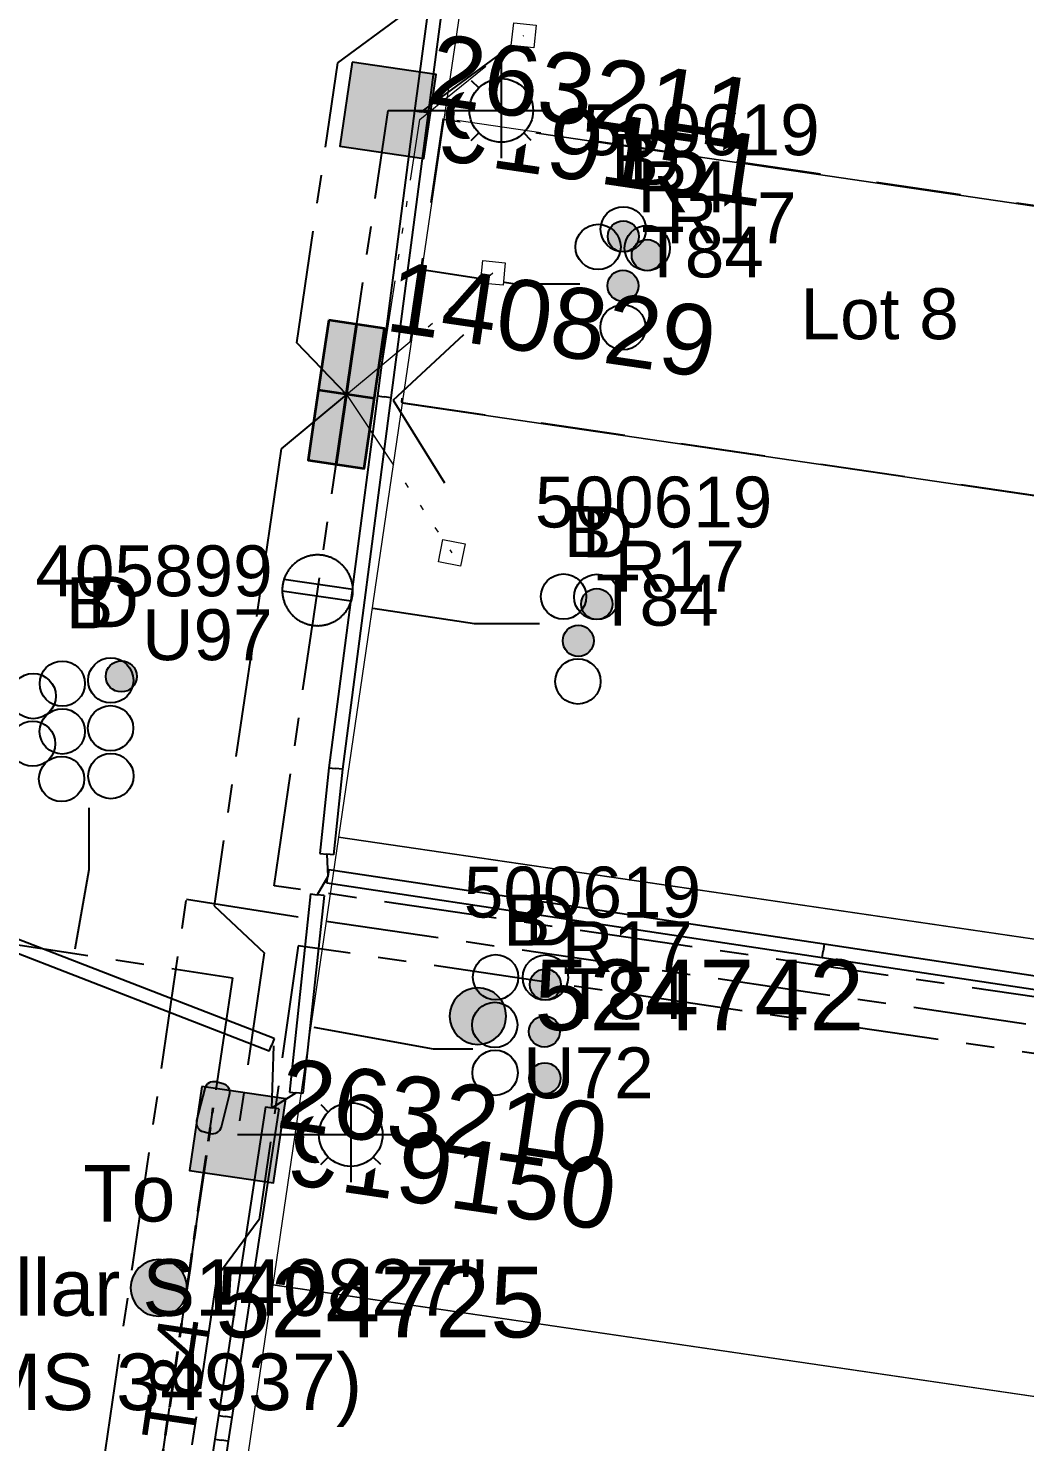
# Model space of a CAD drawing. Header units: metres. Extents: x 302924 to 304532, y 6268290 to 6269135.
# Drawn here: x 304199.33 to 304234.55, y 6268794.98 to 6268844.95 of the extents above; entities that cross this region are included whole.
import ezdxf
from ezdxf.enums import TextEntityAlignment as Align

# ---------------------------------------------------------------- set-up
doc = ezdxf.new("R2010")
doc.units = ezdxf.units.M
for name, pattern in [('Cable Exist UG', [7, 4, -1, 1, -1]), ('Dash', [5, 3, -2]), ('PHANTOMX2', [6.6, 3, -0.75, 0.2, -0.75, 0.2, -0.75, 0.2, -0.75])]:
    doc.linetypes.add(name, pattern=pattern)
doc.layers.get('0').update_dxf_attribs({"color": 6})
for name, color, linetype, lineweight in [('_User Miscellaneous1', 30, 'Continuous', 13), ('_User Miscellaneous5', 121, 'Continuous', 13), ('_User_HV_Exist', 1, 'Continuous', 35), ('_User_LV_Exist', 5, 'Continuous', 35), ('Cadastre Developer_SP_EXT', 98, 'Continuous', 15), ('Cadastre Roads_SP_EXT', 218, 'Continuous', 15), ('Mains_HV_EXT', 13, 'Continuous', 25), ('Mains_LV_EXT', 163, 'Continuous', 25), ('Mains_LV_SL_EXT', 135, 'Continuous', 25), ('Services_SP_EXT', 42, 'PHANTOMX2', 20)]:
    doc.layers.add(name, color=color, linetype=linetype, lineweight=lineweight)
for name, color, linetype in [('Duct_SP_EXT', 30, 'Continuous'), ('Equip_HV_EXT', 7, 'Continuous'), ('Equip_LV_EXT', 7, 'Continuous'), ('Equip_SP_SL_EXT', 7, 'Continuous'), ('SupportsOH_SP_TR_HV_LV_SL_EXT', 7, 'Continuous'), ('SupportsUG_SP_LV_EXT', 7, 'Continuous'), ('SupportsUG_SP_LV_SL_EXT', 7, 'Continuous'), ('Trench_SP_EXT', 7, 'Continuous')]:
    doc.layers.add(name, color=color, linetype=linetype)
doc.styles.add('COLUMN_LABEL', font='arial.ttf', dxfattribs={"height": 2})
doc.styles.add('iecARIAL', font='arial.ttf', dxfattribs={"height": 2})
doc.styles.add('POLE_LABEL', font='arial.ttf', dxfattribs={"height": 2})
doc.styles.add('SL_LABEL', font='arial.ttf', dxfattribs={"height": 2})
doc.styles.get("Standard").update_dxf_attribs({"font": 'arial.ttf'})

# ---------------------------------------------------------------- blocks, each defined once
blk = doc.blocks.new('COLUMN_EXT')
blk.add_hatch(color=256).paths.add_polyline_path([(1.5, -1.5), (1.5, 1.5), (-1.5, 1.5), (-1.5, -1.5)])
blk.add_lwpolyline([(1.5, 1.5), (-1.5, 1.5), (-1.5, -1.5), (1.5, -1.5)], close=True)
at = {"flags": 9}
for tag, p in [('NOTES', (-1.813, 2)), ('STREETNAME', (-1.813, 1.6)), ('LOCATION', (-1.813, 1.4)), ('SUBURB', (-1.813, 1.8)), ('LEGEND', (-1.813, 1.2)), ('USAGE', (-1.813, 1)), ('COLUMN_TYPE', (-1.813, 0.4)), ('OWNED_BY', (-1.813, 0.6)), ('STATE', (-1.813, 0.8))]:
    blk.add_attdef(tag, text='', height=0.2, rotation=180, dxfattribs=at).set_placement(p, align=Align.MIDDLE_LEFT)
at = {"flags": 1}
blk.add_attdef('Z', (-1.813, 2.351), '', height=0.2, rotation=180, dxfattribs=at)
at = {"flags": 9}
for tag, style, p in [('STRUCTURE_PLANT_NUMBER', 'POLE_LABEL', (-1.813, -0.031)), ('STREET_CODE', 'COLUMN_LABEL', (-1.813, 0.2))]:
    blk.add_attdef(tag, text='', height=0.2, rotation=180, dxfattribs=dict(at, style=style)).set_placement(p, align=Align.MIDDLE_LEFT)
at = {"style": 'COLUMN_LABEL', "width": 0.9, "flags": 8}
blk.add_attdef('ASSET_NUM', text='', height=2, rotation=270, dxfattribs=at).set_placement((2, -4), align=Align.MIDDLE_LEFT)
blk = doc.blocks.new('PILLAR_EXT')
blk.add_hatch(color=256).paths.add_polyline_path([(-2.5, 1), (-2.5, -1), (2.5, -1), (2.5, 1)])
for p, q in [((0, 1), (0, -1)), ((-2.5, 0), (2.5, 0))]:
    blk.add_line(p, q)
at = {"ltscale": 10}
blk.add_line((2.5, 0), (-2.5, 0), dxfattribs=at)
blk.add_lwpolyline([(-2.5, -1), (-1.25, -1), (1.25, -1), (2.5, -1), (2.5, 1), (-2.5, 1)], close=True)
at = {"width": 0.9, "flags": 8}
blk.add_attdef('ASSET_NUM', text='', height=2, rotation=90, dxfattribs=at).set_placement((-2, 4), align=Align.MIDDLE_LEFT)
for tag, p, flags in [('OWNED_BY', (0, -0.2), 9), ('STATE', (0, -0.4), 9), ('SUPPORT_TYPE', (0, -0.6), 9), ('USAGE', (0, -0.8), 9), ('LEGEND', (0, -1), 9), ('LOCATION', (0, -1.2), 9), ('NOTES', (0, -1.4), 9), ('PARENT', (0, -1.6), 9), ('STREETNAME', (0, -1.8), 9), ('SUBURB', (0, -2), 1)]:
    blk.add_attdef(tag, p, '', height=0.2, dxfattribs=dict(flags=flags))
blk = doc.blocks.new('DUCT_EXT')
blk.add_circle((0, 0.8), 0.8)
at = {"flags": 1}
blk.add_attdef('Z', (0, 0), '', height=0.2, dxfattribs=at)
at = {"flags": 9}
for tag, p in [('DUCT_CODE', (0, 0)), ('XSECT_TYPE', (0, -0.2)), ('STATE', (0, -0.6)), ('FB_REFERENCE', (0, -0.4)), ('NOTES', (0, -0.8))]:
    blk.add_attdef(tag, text='', height=0.2, dxfattribs=at).set_placement(p, align=Align.MIDDLE_LEFT)
blk = doc.blocks.new('SL_LANTERN_EXT')
at = {"flags": 9}
for tag, p in [('LRATECODE', (-7.4, 0)), ('LOUTREACHVOCAB', (-7.2, 0)), ('LOUTREACH', (-7, 0)), ('LANTNUMBER', (-6.6, 0)), ('LNEW', (-6.4, 0)), ('LMASTVOCAB', (-6.2, 0)), ('LMAST', (-6, 0)), ('LLAMPVOCAB', (-5.8, 0)), ('LLAMP', (-5.6, 0)), ('LEXIST', (-5.4, 0)), ('LCHARGE3PERCENT', (-5.2, 0)), ('LCHARGE3', (-5, 0)), ('LCHARGE2PERCENT', (-4.8, 0)), ('LCHARGE2', (-4.6, 0)), ('LCHARGE1PERCENT', (-4.4, 0)), ('LCHARGE1', (-4.2, 0)), ('LCATEGORY', (-4, 0)), ('LBRACKETVOCAB', (-3.8, 0)), ('LBRACKET', (-3.6, 0)), ('LKINGHEIGHT', (-3.4, 0)), ('CREPLACE', (-3.2, 0)), ('CREMOVE', (-3, 0)), ('CNUMBER', (-2.8, 0)), ('CNEW', (-2.6, 0)), ('CEXIST', (-2.4, 0)), ('USAGE', (-2.2, 0)), ('STATE', (-2, 0)), ('OWNED_BY', (-1.8, 0)), ('ORIENTATION', (-1.6, 0)), ('OPERATING_VOLTAGE', (-1.4, 0)), ('NO_PHASES', (-1.2, 0)), ('LANTERN_TYPE', (-1, 0)), ('LANTERN_PURPOSE', (-0.8, 0)), ('CONTROL_TYPE', (-0.6, 0)), ('CONSTRUCTED_VOLTAGE', (-0.4, 0))]:
    blk.add_attdef(tag, text='', height=0.001, rotation=270, dxfattribs=at).set_placement(p, align=Align.MIDDLE_LEFT)
at = {"style": 'SL_LABEL', "flags": 9}
blk.add_attdef('STREET_CODE', text='', height=0.001, rotation=270, dxfattribs=at).set_placement((0.001, 0), align=Align.MIDDLE_LEFT)
at = {"flags": 1}
blk.add_attdef('Z', (0, 0), '', height=0.001, rotation=270, dxfattribs=at)
at = {"width": 0.9}
blk.add_attdef('LNUMBER', text='', height=1, dxfattribs=at).set_placement((7, -1), align=Align.MIDDLE_LEFT)
at = {"flags": 9}
for tag, p in [('LREMOVE', (0, -7.6)), ('LREPLACE', (0, -7.8)), ('LTYPE', (0, -8)), ('LTYPEVOCAB', (0, -8.2)), ('LEGEND', (0, -8.4)), ('SUBURB', (0, -8.6)), ('STREETNAME', (0, -8.8)), ('LOCATION', (0, -9)), ('NOTES', (0, -9.2)), ('MAINTAINED_BY', (0, -9.863))]:
    blk.add_attdef(tag, text='', height=0.001, dxfattribs=at).set_placement(p, align=Align.MIDDLE_LEFT)
blk.add_attdef('OPERATED_BY', (0, -9.607), '', height=0.001, dxfattribs=at)
at = {"transparency": 33554687}
blk.add_wipeout([(5.688, 0), (5.061, -1.061), (4, -1.688), (2.939, -1.061), (2.313, 0), (2.939, 1.061), (4, 1.687), (5.061, 1.061)], dxfattribs=at)
for p, q in [((4, 1.687), (4, 0)), ((2.939, 1.061), (3.205, 0.795)), ((5.061, 1.061), (4.795, 0.795)), ((0, 0), (4, 0)), ((4, 0), (5.688, 0)), ((4, 0), (4, -1.688)), ((2.939, -1.061), (3.205, -0.795)), ((5.061, -1.061), (4.795, -0.795))]:
    blk.add_line(p, q)
blk.add_circle((4, 0), 1.125)
blk = doc.blocks.new('CCP_EXT')
at = {"flags": 9}
for tag, p in [('OWNED_BY', (0, -1)), ('USAGE', (0, -1.2)), ('LEGEND', (0, -1.4)), ('LIFE_SUPPORT', (0, -1.6)), ('STATE', (0, -1.8)), ('NOTES', (0, -2))]:
    blk.add_attdef(tag, text='', height=0.2, dxfattribs=at).set_placement(p, align=Align.MIDDLE_LEFT)
at = {"transparency": 33554687}
blk.add_wipeout([(0, 0.566), (0.566, 0), (0, -0.566), (-0.566, 0)], dxfattribs=at)
blk.add_lwpolyline([(-0.566, 0), (0, 0.566), (0.566, 0), (0, -0.566), (-0.566, 0)])
at = {"flags": 1}
blk.add_attdef('Z', (0, 0), '', height=0.2, dxfattribs=at)
at = {"flags": 9}
for tag, p in [('CCP_TYPE', (0, 0)), ('OPERATING_VOLTAGE', (0, -0.6)), ('CONSTRUCTED_VOLTAGE', (0, -0.2)), ('NO_PHASES', (0, -0.4)), ('ORIENTATION', (0, -0.8))]:
    blk.add_attdef(tag, text='', height=0.2, dxfattribs=at).set_placement(p, align=Align.MIDDLE_LEFT)
blk = doc.blocks.new('POLE_EXT')
blk.add_hatch(color=256).paths.add_polyline_path([(-1, 0, 1), (1, 0, 1)])
blk.add_lwpolyline([(-1, 0, 1), (1, 0, 1)], format="xyb", close=True)
at = {"flags": 8}
blk.add_attdef('pNumber', text='', height=2, dxfattribs=at).set_placement((2.5, 2.5), align=Align.MIDDLE_CENTER)
at = {"style": 'POLE_LABEL', "flags": 9}
for tag, p in [('STRUCTURE_PLANT_NUMBER', (1.355, 0.028)), ('STREET_CODE', (1.355, -0.2))]:
    blk.add_attdef(tag, text='', height=0.2, dxfattribs=at).set_placement(p, align=Align.MIDDLE_LEFT)
at = {"flags": 9}
for tag, p in [('OWNED_BY', (1.355, -0.4)), ('SPECIAL_USE', (1.355, -0.8)), ('STATE', (1.355, -1)), ('PARENT', (1.355, -0.6)), ('cLV', (1.355, -1.4)), ('hDepth', (1.355, -1.6)), ('USAGE', (1.355, -1.2)), ('cHV', (1.355, -2)), ('hDia', (1.355, -1.8)), ('LBRACKET', (1.355, -2.2)), ('LExisting', (1.355, -2.4)), ('LANTNUMBER', (1.355, -2.6)), ('LOther', (1.355, -2.8)), ('LRemove', (1.355, -3)), ('cLinedev', (1.355, -3.4)), ('LEGEND', (1.355, -3.2)), ('LOCATION', (1.355, -3.6)), ('pExisting', (1.355, -3.8)), ('PFNUMBER', (1.355, -4)), ('pFooting', (1.355, -4.4)), ('NEWPFNUMBER', (1.355, -4.2)), ('pNew', (1.355, -4.6)), ('pRelocate', (1.355, -5)), ('pRemove', (1.355, -5.2)), ('pReplace', (1.355, -5.4)), ('cspan', (1.355, -6)), ('pStay', (1.355, -5.6)), ('pType', (1.355, -5.8)), ('STREETNAME', (1.355, -6.2)), ('SUBURB', (1.355, -6.4)), ('OPERATED_BY', (1.355, -7.014)), ('NOTES', (1.355, -6.6)), ('MAINTAINED_BY', (1.355, -6.814))]:
    blk.add_attdef(tag, text='', height=0.2, dxfattribs=at).set_placement(p, align=Align.MIDDLE_LEFT)
at = {"flags": 1}
blk.add_attdef('Z', (1.355, -7.328), '', height=0.2, dxfattribs=at)
blk = doc.blocks.new('HV_STJ_EXT')
h = blk.add_hatch(color=256)
edge = h.paths.add_edge_path()
edge.add_ellipse((-0.586, 0.131), major_axis=(0.226, 0.226), ratio=1, start_angle=45, end_angle=135)
edge.add_line((-0.906, 0.131), (-0.906, -0.131))
edge.add_ellipse((-0.586, -0.131), major_axis=(0.226, 0.226), ratio=1, start_angle=135, end_angle=225)
edge.add_line((-0.586, -0.451), (0.586, -0.451))
edge.add_ellipse((0.586, -0.131), major_axis=(-0.226, 0.226), ratio=1, start_angle=135, end_angle=225)
edge.add_line((0.906, -0.131), (0.906, 0.131))
edge.add_ellipse((0.586, 0.131), major_axis=(-0.226, 0.226), ratio=1, start_angle=225, end_angle=315)
edge.add_line((0.586, 0.451), (-0.586, 0.451))
blk.add_lwpolyline([(-0.906, 0.131), (-0.906, -0.131, 0.414214), (-0.586, -0.451), (0.586, -0.451, 0.414214), (0.906, -0.131), (0.906, 0.131, 0.414214), (0.586, 0.451), (-0.586, 0.451, 0.414214)], format="xyb", close=True)
for tag, flags, p in [('ORIENTATION', 9, (1.5, 0)), ('USAGE', 9, (1.5, -0.2)), ('LEGEND', 9, (1.5, -0.4)), ('NOTES', 9, (1.5, -0.6)), ('Z', 1, (1.5, -0.8))]:
    blk.add_attdef(tag, text='', height=0.2, dxfattribs=dict(flags=flags)).set_placement(p, align=Align.MIDDLE_LEFT)
blk = doc.blocks.new('LV_UG_LINKS_CLOSED_EXT')
at = {"layer": 'Equip_LV_EXT'}
for tag, flags, p in [('ACTUAL_STATUS', 9, (3, -2)), ('OPERATING_VOLTAGE', 9, (3, -2.6)), ('CONSTRUCTED_VOLTAGE', 9, (3, -2.2)), ('NO_PHASES', 9, (3, -2.4)), ('ORIENTATION', 9, (3, -2.8)), ('STATE', 9, (3, -3)), ('SWITCH_TYPE', 9, (3, -3.2)), ('USAGE', 9, (3, -3.4)), ('NOTES', 9, (3, -3.6)), ('OWNED_BY', 9, (3, -3.8)), ('OPERATED_BY', 9, (3, -4)), ('MAINTAINED_BY', 9, (3, -4.2)), ('NUMBER_OF_PHASES', 9, (3, -4.4)), ('TYPE', 9, (3, -4.6)), ('Z', 1, (3, -4.8))]:
    blk.add_attdef(tag, text='', height=0.2, dxfattribs=dict(at, flags=flags)).set_placement(p, align=Align.MIDDLE_LEFT)
at = {"transparency": 33554687}
blk.add_wipeout([(4, 1.25), (3.969, 1.25), (3.939, 1.248), (3.908, 1.247), (3.877, 1.244), (3.847, 1.241), (3.817, 1.236), (3.786, 1.232), (3.756, 1.226), (3.726, 1.22), (3.696, 1.213), (3.667, 1.205), (3.637, 1.196), (3.608, 1.187), (3.579, 1.177), (3.55, 1.166), (3.522, 1.155), (3.493, 1.143), (3.466, 1.13), (3.438, 1.117), (3.411, 1.102), (3.384, 1.088), (3.357, 1.072), (3.331, 1.056), (3.306, 1.039), (3.28, 1.022), (3.255, 1.004), (3.231, 0.985), (3.207, 0.966), (3.184, 0.947), (3.161, 0.926), (3.138, 0.905), (3.116, 0.884), (3.095, 0.862), (3.074, 0.839), (3.053, 0.816), (3.034, 0.793), (3.015, 0.769), (2.996, 0.745), (2.978, 0.72), (2.961, 0.694), (2.944, 0.669), (2.928, 0.643), (2.912, 0.616), (2.898, 0.589), (2.883, 0.562), (2.87, 0.534), (2.857, 0.507), (2.845, 0.478), (2.834, 0.45), (2.823, 0.421), (2.813, 0.392), (2.804, 0.363), (2.795, 0.333), (2.787, 0.304), (2.78, 0.274), (2.774, 0.244), (2.768, 0.214), (2.764, 0.183), (2.759, 0.153), (2.756, 0.123), (2.753, 0.092), (2.752, 0.061), (2.75, 0.031), (2.75, 0), (2.75, -0.031), (2.752, -0.061), (2.753, -0.092), (2.756, -0.123), (2.759, -0.153), (2.764, -0.183), (2.768, -0.214), (2.774, -0.244), (2.78, -0.274), (2.787, -0.304), (2.795, -0.333), (2.804, -0.363), (2.813, -0.392), (2.823, -0.421), (2.834, -0.45), (2.845, -0.478), (2.857, -0.507), (2.87, -0.534), (2.883, -0.562), (2.898, -0.589), (2.912, -0.616), (2.928, -0.643), (2.944, -0.669), (2.961, -0.694), (2.978, -0.72), (2.996, -0.745), (3.015, -0.769), (3.034, -0.793), (3.053, -0.816), (3.074, -0.839), (3.095, -0.862), (3.116, -0.884), (3.138, -0.905), (3.161, -0.926), (3.184, -0.947), (3.207, -0.966), (3.231, -0.985), (3.255, -1.004), (3.28, -1.022), (3.306, -1.039), (3.331, -1.056), (3.357, -1.072), (3.384, -1.088), (3.411, -1.102), (3.438, -1.117), (3.466, -1.13), (3.493, -1.143), (3.522, -1.155), (3.55, -1.166), (3.579, -1.177), (3.608, -1.187), (3.637, -1.196), (3.667, -1.205), (3.696, -1.213), (3.726, -1.22), (3.756, -1.226), (3.786, -1.232), (3.817, -1.236), (3.847, -1.241), (3.877, -1.244), (3.908, -1.247), (3.939, -1.248), (3.969, -1.25), (4, -1.25), (4.031, -1.25), (4.061, -1.248), (4.092, -1.247), (4.123, -1.244), (4.153, -1.241), (4.183, -1.236), (4.214, -1.232), (4.244, -1.226), (4.274, -1.22), (4.304, -1.213), (4.333, -1.205), (4.363, -1.196), (4.392, -1.187), (4.421, -1.177), (4.45, -1.166), (4.478, -1.155), (4.507, -1.143), (4.534, -1.13), (4.562, -1.117), (4.589, -1.102), (4.616, -1.088), (4.643, -1.072), (4.669, -1.056), (4.694, -1.039), (4.72, -1.022), (4.745, -1.004), (4.769, -0.985), (4.793, -0.966), (4.816, -0.947), (4.839, -0.926), (4.862, -0.905), (4.884, -0.884), (4.905, -0.862), (4.926, -0.839), (4.947, -0.816), (4.966, -0.793), (4.985, -0.769), (5.004, -0.745), (5.022, -0.72), (5.039, -0.694), (5.056, -0.669), (5.072, -0.643), (5.088, -0.616), (5.102, -0.589), (5.117, -0.562), (5.13, -0.534), (5.143, -0.507), (5.155, -0.478), (5.166, -0.45), (5.177, -0.421), (5.187, -0.392), (5.196, -0.363), (5.205, -0.333), (5.213, -0.304), (5.22, -0.274), (5.226, -0.244), (5.232, -0.214), (5.236, -0.183), (5.241, -0.153), (5.244, -0.123), (5.247, -0.092), (5.248, -0.061), (5.25, -0.031), (5.25, 0), (5.25, 0.031), (5.248, 0.061), (5.247, 0.092), (5.244, 0.123), (5.241, 0.153), (5.236, 0.183), (5.232, 0.214), (5.226, 0.244), (5.22, 0.274), (5.213, 0.304), (5.205, 0.333), (5.196, 0.363), (5.187, 0.392), (5.177, 0.421), (5.166, 0.45), (5.155, 0.478), (5.143, 0.507), (5.13, 0.534), (5.117, 0.562), (5.102, 0.589), (5.088, 0.616), (5.072, 0.643), (5.056, 0.669), (5.039, 0.694), (5.022, 0.72), (5.004, 0.745), (4.985, 0.769), (4.966, 0.793), (4.947, 0.816), (4.926, 0.839), (4.905, 0.862), (4.884, 0.884), (4.862, 0.905), (4.839, 0.926), (4.816, 0.947), (4.793, 0.966), (4.769, 0.985), (4.745, 1.004), (4.72, 1.022), (4.694, 1.039), (4.669, 1.056), (4.643, 1.072), (4.616, 1.088), (4.589, 1.102), (4.562, 1.117), (4.534, 1.13), (4.507, 1.143), (4.478, 1.155), (4.45, 1.166), (4.421, 1.177), (4.392, 1.187), (4.363, 1.196), (4.333, 1.205), (4.304, 1.213), (4.274, 1.22), (4.244, 1.226), (4.214, 1.232), (4.183, 1.236), (4.153, 1.241), (4.123, 1.244), (4.092, 1.247), (4.061, 1.248), (4.031, 1.25)], dxfattribs=at).dxf.layer = 'Equip_LV_EXT'
at = {"layer": 'Equip_LV_EXT'}
for p, q in [((3.792, 1.232), (3.792, -1.232)), ((4.208, 1.232), (4.208, -1.232))]:
    blk.add_line(p, q, dxfattribs=at)
at = {"layer": 'Equip_LV_EXT', "flags": 128}
blk.add_lwpolyline([(4, 1.25), (3.969, 1.25), (3.939, 1.248), (3.908, 1.247), (3.877, 1.244), (3.847, 1.241), (3.817, 1.236), (3.786, 1.232), (3.756, 1.226), (3.726, 1.22), (3.696, 1.213), (3.667, 1.205), (3.637, 1.196), (3.608, 1.187), (3.579, 1.177), (3.55, 1.166), (3.522, 1.155), (3.493, 1.143), (3.466, 1.13), (3.438, 1.117), (3.411, 1.102), (3.384, 1.088), (3.357, 1.072), (3.331, 1.056), (3.306, 1.039), (3.28, 1.022), (3.255, 1.004), (3.231, 0.985), (3.207, 0.966), (3.184, 0.947), (3.161, 0.926), (3.138, 0.905), (3.116, 0.884), (3.095, 0.862), (3.074, 0.839), (3.053, 0.816), (3.034, 0.793), (3.015, 0.769), (2.996, 0.745), (2.978, 0.72), (2.961, 0.694), (2.944, 0.669), (2.928, 0.643), (2.912, 0.616), (2.898, 0.589), (2.883, 0.562), (2.87, 0.534), (2.857, 0.507), (2.845, 0.478), (2.834, 0.45), (2.823, 0.421), (2.813, 0.392), (2.804, 0.363), (2.795, 0.333), (2.787, 0.304), (2.78, 0.274), (2.774, 0.244), (2.768, 0.214), (2.764, 0.183), (2.759, 0.153), (2.756, 0.123), (2.753, 0.092), (2.752, 0.061), (2.75, 0.031), (2.75, 0), (2.75, -0.031), (2.752, -0.061), (2.753, -0.092), (2.756, -0.123), (2.759, -0.153), (2.764, -0.183), (2.768, -0.214), (2.774, -0.244), (2.78, -0.274), (2.787, -0.304), (2.795, -0.333), (2.804, -0.363), (2.813, -0.392), (2.823, -0.421), (2.834, -0.45), (2.845, -0.478), (2.857, -0.507), (2.87, -0.534), (2.883, -0.562), (2.898, -0.589), (2.912, -0.616), (2.928, -0.643), (2.944, -0.669), (2.961, -0.694), (2.978, -0.72), (2.996, -0.745), (3.015, -0.769), (3.034, -0.793), (3.053, -0.816), (3.074, -0.839), (3.095, -0.862), (3.116, -0.884), (3.138, -0.905), (3.161, -0.926), (3.184, -0.947), (3.207, -0.966), (3.231, -0.985), (3.255, -1.004), (3.28, -1.022), (3.306, -1.039), (3.331, -1.056), (3.357, -1.072), (3.384, -1.088), (3.411, -1.102), (3.438, -1.117), (3.466, -1.13), (3.493, -1.143), (3.522, -1.155), (3.55, -1.166), (3.579, -1.177), (3.608, -1.187), (3.637, -1.196), (3.667, -1.205), (3.696, -1.213), (3.726, -1.22), (3.756, -1.226), (3.786, -1.232), (3.817, -1.236), (3.847, -1.241), (3.877, -1.244), (3.908, -1.247), (3.939, -1.248), (3.969, -1.25), (4, -1.25), (4.031, -1.25), (4.061, -1.248), (4.092, -1.247), (4.123, -1.244), (4.153, -1.241), (4.183, -1.236), (4.214, -1.232), (4.244, -1.226), (4.274, -1.22), (4.304, -1.213), (4.333, -1.205), (4.363, -1.196), (4.392, -1.187), (4.421, -1.177), (4.45, -1.166), (4.478, -1.155), (4.507, -1.143), (4.534, -1.13), (4.562, -1.117), (4.589, -1.102), (4.616, -1.088), (4.643, -1.072), (4.669, -1.056), (4.694, -1.039), (4.72, -1.022), (4.745, -1.004), (4.769, -0.985), (4.793, -0.966), (4.816, -0.947), (4.839, -0.926), (4.862, -0.905), (4.884, -0.884), (4.905, -0.862), (4.926, -0.839), (4.947, -0.816), (4.966, -0.793), (4.985, -0.769), (5.004, -0.745), (5.022, -0.72), (5.039, -0.694), (5.056, -0.669), (5.072, -0.643), (5.088, -0.616), (5.102, -0.589), (5.117, -0.562), (5.13, -0.534), (5.143, -0.507), (5.155, -0.478), (5.166, -0.45), (5.177, -0.421), (5.187, -0.392), (5.196, -0.363), (5.205, -0.333), (5.213, -0.304), (5.22, -0.274), (5.226, -0.244), (5.232, -0.214), (5.236, -0.183), (5.241, -0.153), (5.244, -0.123), (5.247, -0.092), (5.248, -0.061), (5.25, -0.031), (5.25, 0), (5.25, 0.031), (5.248, 0.061), (5.247, 0.092), (5.244, 0.123), (5.241, 0.153), (5.236, 0.183), (5.232, 0.214), (5.226, 0.244), (5.22, 0.274), (5.213, 0.304), (5.205, 0.333), (5.196, 0.363), (5.187, 0.392), (5.177, 0.421), (5.166, 0.45), (5.155, 0.478), (5.143, 0.507), (5.13, 0.534), (5.117, 0.562), (5.102, 0.589), (5.088, 0.616), (5.072, 0.643), (5.056, 0.669), (5.039, 0.694), (5.022, 0.72), (5.004, 0.745), (4.985, 0.769), (4.966, 0.793), (4.947, 0.816), (4.926, 0.839), (4.905, 0.862), (4.884, 0.884), (4.862, 0.905), (4.839, 0.926), (4.816, 0.947), (4.793, 0.966), (4.769, 0.985), (4.745, 1.004), (4.72, 1.022), (4.694, 1.039), (4.669, 1.056), (4.643, 1.072), (4.616, 1.088), (4.589, 1.102), (4.562, 1.117), (4.534, 1.13), (4.507, 1.143), (4.478, 1.155), (4.45, 1.166), (4.421, 1.177), (4.392, 1.187), (4.363, 1.196), (4.333, 1.205), (4.304, 1.213), (4.274, 1.22), (4.244, 1.226), (4.214, 1.232), (4.183, 1.236), (4.153, 1.241), (4.123, 1.244), (4.092, 1.247), (4.061, 1.248), (4.031, 1.25)], close=True, dxfattribs=at)
blk = doc.blocks.new('CABLE_LARGE_EXT')
h = blk.add_hatch(color=256)
edge = h.paths.add_edge_path()
edge.add_arc((0, 0.55), 0.55, 0, 360)
blk.add_circle((0, 0.55), 0.55)
at = {"flags": 1}
blk.add_attdef('Z', (0, 0), '', height=0.2, dxfattribs=at)
at = {"flags": 9}
for tag, p in [('COND_CODE', (0, 0)), ('XSECT_SIZE', (0, -0.6)), ('STATE', (0, -0.4)), ('FB_REFERENCE', (0, -0.2)), ('NOTES', (0, -0.8))]:
    blk.add_attdef(tag, text='', height=0.2, dxfattribs=at).set_placement(p, align=Align.MIDDLE_LEFT)

msp = doc.modelspace()

# ---------------------------------------------------------------- linework, layer by layer
at = {"layer": '_User Miscellaneous1', "transparency": 33554687}
for p, q in [((304213.6011, 6268846.7286), (304212.9875, 6268842.031)), ((304214.0765, 6268846.6622), (304213.4635, 6268841.9688)), ((304212.9875, 6268842.031), (304211.6716, 6268831.9543)), ((304213.4635, 6268841.9688), (304212.1475, 6268831.8921)), ((304212.9875, 6268842.031), (304213.2255, 6268841.9999)), ((304212.9875, 6268842.031), (304213.2255, 6268841.9999)), ((304213.4635, 6268841.9688), (304213.2255, 6268841.9999)), ((304213.4635, 6268841.9688), (304213.2255, 6268841.9999)), ((304211.6716, 6268831.9543), (304209.9552, 6268818.8121)), ((304212.1475, 6268831.8921), (304210.4319, 6268818.7561)), ((304211.6716, 6268831.9543), (304211.9096, 6268831.9232)), ((304211.6716, 6268831.9543), (304211.9096, 6268831.9232)), ((304212.1475, 6268831.8921), (304211.9096, 6268831.9232)), ((304212.1475, 6268831.8921), (304211.9096, 6268831.9232)), ((304209.9552, 6268818.8121), (304209.6394, 6268815.7852)), ((304209.9552, 6268818.8121), (304210.1936, 6268818.7841)), ((304210.4319, 6268818.7561), (304210.1169, 6268815.7354)), ((304210.4319, 6268818.7561), (304210.1936, 6268818.7841)), ((304209.6394, 6268815.7852), (304209.8782, 6268815.7603)), ((304210.1169, 6268815.7354), (304209.8782, 6268815.7603)), ((304209.8866, 6268814.73), (304209.9223, 6268814.9673)), ((304209.958, 6268815.2046), (304209.9223, 6268814.9673)), ((304227.4644, 6268812.5691), (304209.958, 6268815.2046)), ((304208.0226, 6268809.2418), (304193.9977, 6268814.6728)), ((304209.3063, 6268814.348), (304208.5579, 6268807.347)), ((304209.3063, 6268814.348), (304209.5449, 6268814.3224)), ((304227.3929, 6268812.0945), (304209.8866, 6268814.73)), ((304207.8493, 6268808.7942), (304193.8244, 6268814.2252)), ((304209.7835, 6268814.2969), (304209.0352, 6268807.2959)), ((304209.7835, 6268814.2969), (304209.5449, 6268814.3224)), ((304227.4644, 6268812.5691), (304227.4287, 6268812.3318)), ((304249.1494, 6268809.2944), (304227.4644, 6268812.5691)), ((304227.3929, 6268812.0945), (304227.4287, 6268812.3318)), ((304249.0796, 6268808.8195), (304227.3929, 6268812.0945)), ((304207.8493, 6268808.7942), (304207.936, 6268809.018)), ((304208.0226, 6268809.2418), (304207.936, 6268809.018)), ((304208.5579, 6268807.347), (304208.7965, 6268807.3215)), ((304209.0352, 6268807.2959), (304208.7965, 6268807.3215)), ((304207.7164, 6268806.8262), (304206.0485, 6268795.9145)), ((304208.1909, 6268806.7537), (304206.523, 6268795.8419)), ((304207.7164, 6268806.8262), (304207.9537, 6268806.79)), ((304208.1909, 6268806.7537), (304207.9537, 6268806.79)), ((304206.0485, 6268795.9145), (304205.9193, 6268795.0706)), ((304206.0485, 6268795.9145), (304206.2858, 6268795.8782)), ((304206.523, 6268795.8419), (304206.2858, 6268795.8782)), ((304206.523, 6268795.8419), (304206.394, 6268794.9996)), ((304205.9193, 6268795.0706), (304203.7483, 6268780.2143)), ((304206.394, 6268794.9996), (304204.2233, 6268780.1448)), ((304205.9193, 6268795.0706), (304206.1566, 6268795.0351)), ((304206.394, 6268794.9996), (304206.1566, 6268795.0351))]:
    msp.add_line(p, q, dxfattribs=at)
at = {"layer": '_User Miscellaneous5', "linetype": 'Continuous', "transparency": 33554597}
for points in [[(304248.6355, 6268846.8923), (304215.498, 6268851.7607), (304214.0233, 6268841.7274), (304247.1609, 6268836.8591), (304248.6355, 6268846.8923)], [(304247.1609, 6268836.8591), (304214.0233, 6268841.7274), (304212.5488, 6268831.6942), (304240.5335, 6268827.5936), (304245.6885, 6268826.8369), (304247.1609, 6268836.8591)], [(304240.5335, 6268827.5936), (304212.5488, 6268831.6942), (304210.2942, 6268816.357), (304238.2805, 6268812.2555), (304240.5335, 6268827.5936)]]:
    msp.add_lwpolyline(points, close=True, dxfattribs=at)
msp.add_lwpolyline([(304406.6197, 6268787.5837), (304210.2942, 6268816.357), (304207.9682, 6268800.525), (304522.7273, 6268754.3985)], dxfattribs=at)
at = {"layer": '_User_HV_Exist', "linetype": 'Cable Exist UG', "ltscale": 0.5, "flags": 128}
msp.add_lwpolyline([(304177.3589, 6268612.6811), (304186.6185, 6268676.1588), (304195.6387, 6268736.8101), (304204.9224, 6268800.2787), (304205.0517, 6268801.1219), (304205.8626, 6268806.7925)], dxfattribs=at)
at = {"layer": 'Cadastre Roads_SP_EXT', "linetype": 'Continuous'}
msp.add_lwpolyline([(304265.9543, 6268792.028), (304207.9682, 6268800.525), (304204.6923, 6268778.2699), (304210.3623, 6268782.4904), (304237.0805, 6268778.5698), (304263.8017, 6268774.6631), (304265.9543, 6268792.028)], close=True, dxfattribs=at)
at = {"layer": 'Duct_SP_EXT'}
for p, q in [((304211.6716, 6268831.9543), (304211.9096, 6268831.9232)), ((304211.6716, 6268831.9543), (304211.9096, 6268831.9232)), ((304212.1475, 6268831.8921), (304211.9096, 6268831.9232)), ((304212.1475, 6268831.8921), (304211.9096, 6268831.9232)), ((304209.9552, 6268818.8121), (304209.6394, 6268815.7852)), ((304209.9552, 6268818.8121), (304210.1936, 6268818.7841)), ((304210.4319, 6268818.7561), (304210.1169, 6268815.7354)), ((304210.4319, 6268818.7561), (304210.1936, 6268818.7841)), ((304209.6394, 6268815.7852), (304209.8782, 6268815.7603)), ((304210.1169, 6268815.7354), (304209.8782, 6268815.7603)), ((304209.8866, 6268814.73), (304209.9223, 6268814.9673)), ((304209.958, 6268815.2046), (304209.9223, 6268814.9673)), ((304227.4644, 6268812.5691), (304209.958, 6268815.2046)), ((304208.0226, 6268809.2418), (304193.9977, 6268814.6728)), ((304209.3063, 6268814.348), (304209.5449, 6268814.3224)), ((304227.3929, 6268812.0945), (304209.8866, 6268814.73)), ((304207.8493, 6268808.7942), (304193.8244, 6268814.2252)), ((304209.7835, 6268814.2969), (304209.5449, 6268814.3224)), ((304227.4644, 6268812.5691), (304227.4287, 6268812.3318)), ((304249.1494, 6268809.2944), (304227.4644, 6268812.5691)), ((304227.3929, 6268812.0945), (304227.4287, 6268812.3318)), ((304249.0796, 6268808.8195), (304227.3929, 6268812.0945)), ((304207.8493, 6268808.7942), (304207.936, 6268809.018)), ((304208.0226, 6268809.2418), (304207.936, 6268809.018)), ((304206.0485, 6268795.9145), (304205.9193, 6268795.0706)), ((304206.0485, 6268795.9145), (304206.2858, 6268795.8782)), ((304206.523, 6268795.8419), (304206.2858, 6268795.8782)), ((304206.523, 6268795.8419), (304206.394, 6268794.9996)), ((304205.9193, 6268795.0706), (304203.7483, 6268780.2143)), ((304206.394, 6268794.9996), (304204.2233, 6268780.1448)), ((304205.9193, 6268795.0706), (304206.1566, 6268795.0351)), ((304206.394, 6268794.9996), (304206.1566, 6268795.0351))]:
    msp.add_line(p, q, dxfattribs=at)
for points in [[(304218.8317, 6268835.9106), (304216.5404, 6268835.9106), (304212.9461, 6268836.4574)], [(304217.3958, 6268823.8935), (304215.1046, 6268823.8935), (304211.5103, 6268824.4404)], [(304201.4658, 6268817.3925), (304201.4681, 6268815.2017), (304200.9733, 6268812.3966)], [(304215.0415, 6268808.8568), (304213.6567, 6268808.8568), (304209.4293, 6268809.6295)]]:
    msp.add_lwpolyline(points, dxfattribs=at)
at = {"layer": 'Mains_HV_EXT', "linetype": 'Cable Exist UG'}
msp.add_lwpolyline([(304177.3589, 6268612.6811), (304186.6185, 6268676.1588), (304195.6387, 6268736.8101), (304204.9224, 6268800.2787), (304205.0517, 6268801.1219), (304205.8626, 6268806.7925)], dxfattribs=at)
at = {"layer": 'Trench_SP_EXT', "linetype": 'Cable Exist UG'}
for points in [[(304212.2287, 6268831.8017), (304214.7281, 6268834.1285)], [(304212.2287, 6268831.8017), (304214.038, 6268828.881)], [(304209.8781, 6268815.7603), (304209.9223, 6268814.9673), (304209.5449, 6268814.3225)]]:
    msp.add_lwpolyline(points, dxfattribs=at)

# ---------------------------------------------------------------- block references
at = {"layer": 'Duct_SP_EXT'}
for name, p in [('DUCT_EXT', (304220.3617, 6268837.0462)), ('DUCT_EXT', (304219.4728, 6268836.4225)), ('CABLE_LARGE_EXT', (304220.3616, 6268837.0463)), ('DUCT_EXT', (304221.2092, 6268836.3826)), ('CABLE_LARGE_EXT', (304221.2093, 6268836.3827)), ('CABLE_LARGE_EXT', (304220.3522, 6268835.3005)), ('DUCT_EXT', (304220.3522, 6268833.5828)), ('DUCT_EXT', (304218.2508, 6268824.0635)), ('DUCT_EXT', (304219.4272, 6268824.0498)), ('CABLE_LARGE_EXT', (304219.4272, 6268824.0499)), ('CABLE_LARGE_EXT', (304218.7724, 6268822.749)), ('DUCT_EXT', (304200.5316, 6268820.9844)), ('DUCT_EXT', (304202.2443, 6268821.1004)), ('CABLE_LARGE_EXT', (304202.6167, 6268821.4924)), ('DUCT_EXT', (304218.7591, 6268821.0623)), ('DUCT_EXT', (304199.5022, 6268820.544)), ('DUCT_EXT', (304200.5305, 6268819.2944)), ('DUCT_EXT', (304202.2356, 6268819.4084)), ('DUCT_EXT', (304199.4837, 6268818.8621)), ('DUCT_EXT', (304200.5038, 6268817.6134)), ('DUCT_EXT', (304202.2485, 6268817.7161)), ('DUCT_EXT', (304215.8475, 6268810.6068)), ('DUCT_EXT', (304217.6084, 6268810.5945)), ('CABLE_LARGE_EXT', (304217.6084, 6268810.5945)), ('DUCT_EXT', (304215.8197, 6268808.9195)), ('CABLE_LARGE_EXT', (304217.5737, 6268808.9345)), ('DUCT_EXT', (304215.8327, 6268807.2273))]:
    msp.add_blockref(name, p, dxfattribs=at)
at = {"layer": 'SupportsOH_SP_TR_HV_LV_SL_EXT'}
ref = msp.add_blockref('POLE_EXT', (304215.2242, 6268810.0311), dxfattribs=at)
ref.add_attrib('ASSET_NUM', '524742', dxfattribs={"layer": '0', "height": 2.5, "style": 'POLE_LABEL'}).set_placement((304217.2242, 6268810.7811), align=Align.MIDDLE_LEFT)
ref = msp.add_blockref('POLE_EXT', (304203.9455, 6268800.4206), dxfattribs=at)
ref.add_attrib('ASSET_NUM', '524725', dxfattribs={"layer": '0', "height": 2.5, "style": 'POLE_LABEL'}).set_placement((304205.9455, 6268801.1706), align=Align.TOP_LEFT)
at = {"layer": 'SupportsUG_SP_LV_EXT'}
ref = msp.add_blockref('PILLAR_EXT', (304210.5735, 6268832.0096), dxfattribs=dict(at, rotation=261.6379161884415))
ref.add_attrib('ASSET_NUM', '140829', dxfattribs={"layer": '0', "height": 2.5, "rotation": 351.63792, "style": 'iecARIAL'}).set_placement((304212.0735, 6268835.5096), align=Align.MIDDLE_LEFT)
at = {"layer": 'SupportsUG_SP_LV_SL_EXT'}
ref = msp.add_blockref('COLUMN_EXT', (304212.0492, 6268842.0496), dxfattribs=dict(at, rotation=81.6379161884413))
ref.add_attrib('ASSET_NUM', '919151', dxfattribs={"layer": '0', "height": 2.5, "rotation": 351.63792, "style": 'COLUMN_LABEL'}).set_placement((304214.0492, 6268842.7996), align=Align.TOP_LEFT)
ref = msp.add_blockref('COLUMN_EXT', (304206.7282, 6268805.8439), dxfattribs=dict(at, rotation=81.64211838691566))
ref.add_attrib('ASSET_NUM', '919150', dxfattribs={"layer": '0', "height": 2.5, "rotation": 351.64212, "style": 'COLUMN_LABEL'}).set_placement((304208.7282, 6268806.5939), align=Align.TOP_LEFT)

# ---------------------------------------------------------------- texts
at = {"layer": 'Cadastre Developer_SP_EXT'}
msp.add_text('Lot 8', height=1.8, dxfattribs=at).set_placement((304226.6298, 6268833.9609))
at = {"layer": 'Duct_SP_EXT'}
for s, p in [('500619', (304218.9161, 6268840.4654)), ('B', (304219.9393, 6268839.421)), ('D', (304220.5701, 6268839.4085)), ('R17', (304221.8734, 6268837.3527)), ('T84', (304220.9998, 6268836.1452)), ('500619', (304217.2396, 6268827.3051)), ('B', (304218.2628, 6268826.2606)), ('D', (304218.8936, 6268826.2481)), ('R17', (304220.0522, 6268825.0394)), ('405899', (304199.5777, 6268824.873)), ('B', (304200.6566, 6268823.7401)), ('D', (304201.4227, 6268823.7801)), ('T84', (304219.4016, 6268823.8334)), ('U97', (304203.3539, 6268822.6136)), ('500619', (304214.724, 6268813.5158)), ('B', (304216.1132, 6268812.5189)), ('D', (304216.8767, 6268812.5312)), ('R17', (304218.1941, 6268811.5868)), ('T84', (304218.2391, 6268809.9234))]:
    msp.add_text(s, height=1.8, dxfattribs=at).set_placement(p)
at = {"layer": 'Mains_LV_EXT'}
msp.add_text('T84', height=1.8, rotation=81.62682, dxfattribs=at).set_placement((304205.1225, 6268794.9253))

# ---------------------------------------------------------------- next in the draw order: block references
at = {"layer": 'Equip_LV_EXT', "rotation": 261.6379161884415}
msp.add_blockref('LV_UG_LINKS_CLOSED_EXT', (304210.1372, 6268829.0414), dxfattribs=at)
at = {"layer": 'Equip_SP_SL_EXT'}
ref = msp.add_blockref('SL_LANTERN_EXT', (304212.0493, 6268842.0496), dxfattribs=at)
ref.add_attrib('ASSET_NUM', '263211', dxfattribs={"layer": '0', "height": 2.5, "rotation": 351.63792, "style": 'iecARIAL'}).set_placement((304213.5493, 6268843.5496), align=Align.MIDDLE_LEFT)
ref = msp.add_blockref('SL_LANTERN_EXT', (304206.7281, 6268805.844), dxfattribs=at)
ref.add_attrib('ASSET_NUM', '263210', dxfattribs={"layer": '0', "height": 2.5, "rotation": 351.64212, "style": 'iecARIAL'}).set_placement((304208.2281, 6268807.344), align=Align.MIDDLE_LEFT)
at = {"layer": 'Services_SP_EXT'}
for p, rotation in [((304215.7528, 6268836.302), 219.6379159897081), ((304214.2985, 6268826.4083), 123.6379161020076)]:
    msp.add_blockref('CCP_EXT', p, dxfattribs=dict(at, rotation=rotation))

# ---------------------------------------------------------------- next in the draw order: linework, layer by layer
at = {"layer": 'Cadastre Developer_SP_EXT', "linetype": 'Dash'}
msp.add_lwpolyline([(304247.1242, 6268836.8975), (304213.9802, 6268841.7678), (304212.5077, 6268831.74), (304240.4972, 6268827.6273), (304245.6517, 6268826.8696), (304247.1242, 6268836.8975)], close=True, dxfattribs=at)
at = {"layer": 'Duct_SP_EXT'}
for p, q in [((304213.6011, 6268846.7286), (304212.9875, 6268842.031)), ((304214.0765, 6268846.6622), (304213.4635, 6268841.9688)), ((304212.9875, 6268842.031), (304211.6716, 6268831.9543)), ((304213.4635, 6268841.9688), (304212.1475, 6268831.8921)), ((304212.9875, 6268842.031), (304213.2255, 6268841.9999)), ((304212.9875, 6268842.031), (304213.2255, 6268841.9999)), ((304213.4635, 6268841.9688), (304213.2255, 6268841.9999)), ((304213.4635, 6268841.9688), (304213.2255, 6268841.9999)), ((304211.6716, 6268831.9543), (304209.9552, 6268818.8121)), ((304212.1475, 6268831.8921), (304210.4319, 6268818.7561)), ((304209.3063, 6268814.348), (304208.5579, 6268807.347)), ((304209.7835, 6268814.2969), (304209.0352, 6268807.2959)), ((304208.5579, 6268807.347), (304208.7965, 6268807.3215)), ((304209.0352, 6268807.2959), (304208.7965, 6268807.3215)), ((304207.7164, 6268806.8262), (304206.0485, 6268795.9145)), ((304208.1909, 6268806.7537), (304206.523, 6268795.8419)), ((304207.7164, 6268806.8262), (304207.9537, 6268806.79)), ((304208.1909, 6268806.7537), (304207.9537, 6268806.79))]:
    msp.add_line(p, q, dxfattribs=at)
at = {"layer": 'Mains_HV_EXT', "linetype": 'Cable Exist UG'}
msp.add_lwpolyline([(304024.393, 6268853.0228), (304050.3534, 6268849.2084), (304050.3534, 6268849.2084), (304058.2448, 6268847.9708), (304068.1101, 6268846.4234), (304078.0289, 6268844.9), (304087.8935, 6268843.3517), (304097.7187, 6268842.0147), (304105.609, 6268840.776), (304123.5266, 6268838.6846), (304123.5266, 6268838.6846), (304122.217, 6268829.7318), (304121.3778, 6268824.5002), (304206.5481, 6268811.3799), (304205.8626, 6268806.7925)], dxfattribs=at)
at = {"layer": 'Mains_LV_EXT', "linetype": 'Cable Exist UG'}
for points in [[(304210.5734, 6268832.0096), (304208.8194, 6268833.8285), (304210.2742, 6268843.7261), (304212.5423, 6268845.4037), (304214.9947, 6268862.0877)], [(304280.7611, 6268821.6235), (304280.2681, 6268818.2678), (304281.9417, 6268815.9002), (304279.9716, 6268802.1024), (304208.8718, 6268812.5203), (304207.4963, 6268802.8364), (304205.9895, 6268800.816), (304203.0645, 6268780.944), (304200.8618, 6268779.7125), (304200.4546, 6268776.9464), (304202.2598, 6268775.4765)]]:
    msp.add_lwpolyline(points, dxfattribs=at)
at = {"layer": 'Mains_LV_SL_EXT', "linetype": 'Cable Exist UG'}
for points in [[(304210.5734, 6268832.0096), (304212.0492, 6268842.0496)], [(304210.5734, 6268832.0096), (304208.2697, 6268830.0888), (304205.8943, 6268813.9276), (304207.6715, 6268812.2648), (304206.7212, 6268805.7968)]]:
    msp.add_lwpolyline(points, dxfattribs=at)
at = {"layer": 'Services_SP_EXT'}
for points in [[(304210.5734, 6268832.0096), (304215.7528, 6268836.302)], [(304210.5734, 6268832.0096), (304214.2985, 6268826.4083)]]:
    msp.add_lwpolyline(points, dxfattribs=at)
at = {"layer": 'Trench_SP_EXT', "linetype": 'Cable Exist UG'}
for points in [[(304207.9985, 6268808.9819), (304207.9213, 6268806.7691)], [(304208.7966, 6268807.3214), (304207.9537, 6268806.79)]]:
    msp.add_lwpolyline(points, dxfattribs=at)

# ---------------------------------------------------------------- next in the draw order: block references
at = {"layer": '_User_LV_Exist'}
ref = msp.add_blockref('PILLAR_EXT', (304210.5735, 6268832.0096), dxfattribs=dict(at, rotation=261.6379161884415))
ref.add_attrib('ASSET_NUM', '140829', dxfattribs={"layer": '0', "height": 2.5, "rotation": 351.63792, "style": 'iecARIAL'}).set_placement((304212.0735, 6268835.5096), align=Align.MIDDLE_LEFT)
at = {"layer": 'Duct_SP_EXT'}
msp.add_blockref('CABLE_LARGE_EXT', (304217.5882, 6268807.2811), dxfattribs=at)
at = {"layer": 'Equip_HV_EXT', "rotation": 75.63725071784673}
msp.add_blockref('HV_STJ_EXT', (304205.8626, 6268806.7926), dxfattribs=at)
at = {"layer": 'Services_SP_EXT', "rotation": 218.93637462496}
msp.add_blockref('CCP_EXT', (304216.8442, 6268844.7031), dxfattribs=at)

# ---------------------------------------------------------------- next in the draw order: texts
at = {"layer": '_User_LV_Exist', "color": 3, "transparency": 33554687, "insert": (304202.902, 6268800.1347), "char_height": 2, "attachment_point": 5}
msp.add_mtext('To\\PF/S "Pillar S140827"\\P(PMS 34937)', dxfattribs=at)
at = {"layer": 'Duct_SP_EXT'}
for s, p in [('R4', (304220.8591, 6268838.4448)), ('U72', (304216.8264, 6268807.1248))]:
    msp.add_text(s, height=1.8, dxfattribs=at).set_placement(p)

# ---------------------------------------------------------------- next in the draw order: linework, layer by layer
at = {"layer": 'Mains_HV_EXT', "linetype": 'Cable Exist UG'}
msp.add_lwpolyline([(304262.9294, 6268777.8454), (304260.2724, 6268778.2519), (304260.2724, 6268778.2519), (304209.4412, 6268786.0288), (304201.9707, 6268787.061), (304200.9521, 6268787.1939), (304200.9521, 6268787.1939), (304203.0214, 6268801.2525), (304204.9191, 6268814.1707), (304209.8592, 6268813.3887), (304209.8592, 6268813.3887), (304279.0361, 6268803.2421), (304279.5499, 6268806.5007), (304279.5499, 6268806.5007), (304286.1724, 6268851.5744), (304286.2151, 6268851.7897), (304295.8527, 6268851.3881), (304296.2494, 6268851.3571), (304296.2494, 6268851.3571), (304296.0183, 6268849.7926), (304298.9838, 6268849.3392), (304302.9391, 6268848.7596), (304303.0909, 6268850.5726)], dxfattribs=at)
at = {"layer": 'Mains_LV_EXT', "linetype": 'Cable Exist UG'}
msp.add_lwpolyline([(304303.0818, 6268850.5739), (304301.2238, 6268847.8178), (304301.2238, 6268847.8178), (304298.8095, 6268848.1716), (304294.8574, 6268848.7757), (304295.0999, 6268850.4186), (304289.0645, 6268850.6701), (304288.7473, 6268848.4618), (304286.5099, 6268847.0915), (304282.5976, 6268820.3645), (304282.2699, 6268818.1338), (304280.0075, 6268816.4946), (304278.2118, 6268804.3817), (304208.0206, 6268814.6407), (304210.5778, 6268832.039)], dxfattribs=at)
at = {"layer": 'Services_SP_EXT'}
msp.add_lwpolyline([(304210.5734, 6268832.0096), (304211.8383, 6268833.0577), (304213.1687, 6268841.7334), (304216.8442, 6268844.7031)], dxfattribs=at)
at = {"layer": 'Trench_SP_EXT', "linetype": 'Cable Exist UG'}
msp.add_lwpolyline([(304213.2255, 6268841.9999), (304216.2299, 6268844.2067)], dxfattribs=at)

doc.saveas('drawing.dxf')
